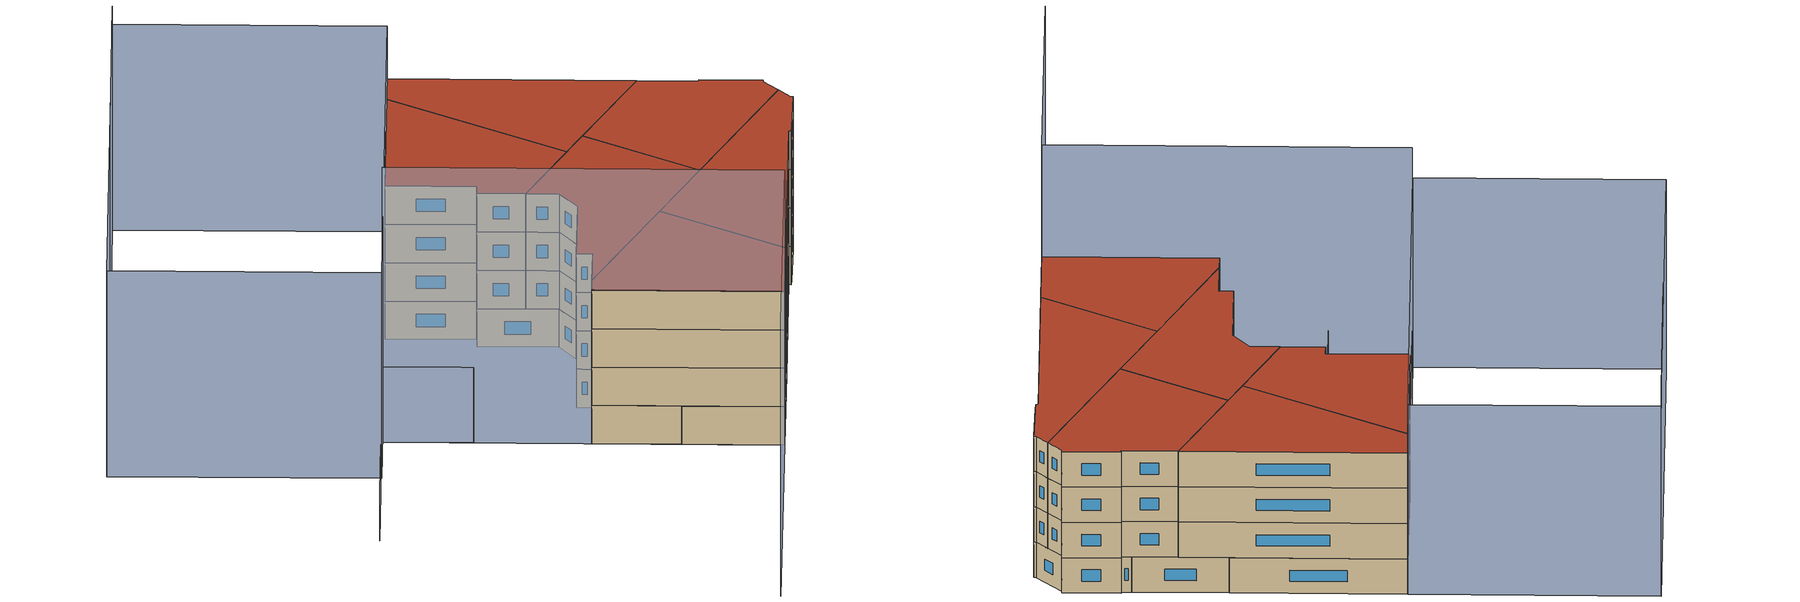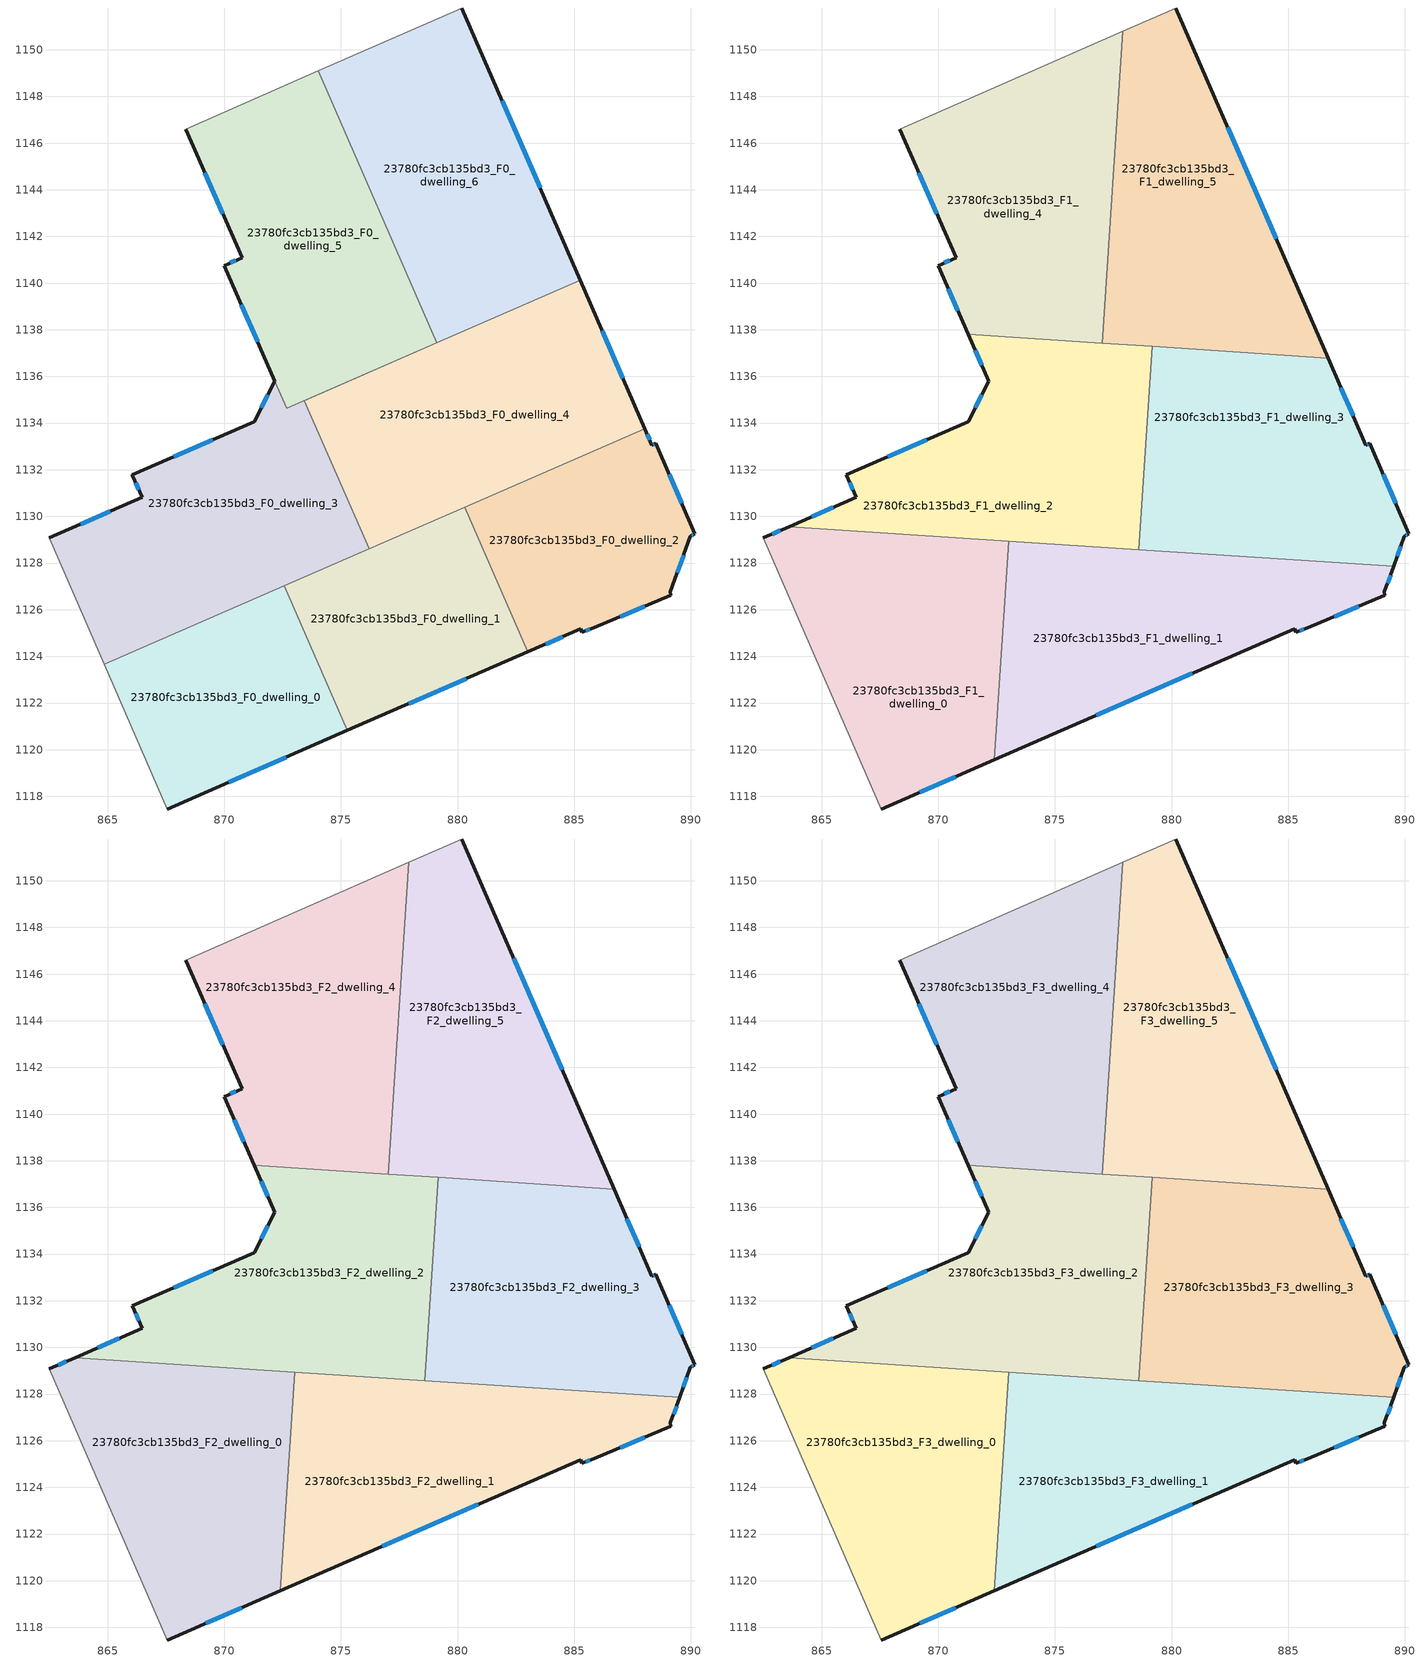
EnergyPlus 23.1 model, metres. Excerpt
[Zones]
23780fc3cb135bd3_F0_dwelling_0
 floor ground (EU_floor_Construction): 872.58,1127.03 875.28,1120.83 867.55,1117.46 864.85,1123.66 z0
 wall outside (EU_wall_Construction): 867.55,1117.46 875.28,1120.83 z0:3
 wall to 23780fc3cb135bd3_F0_dwelling_1 (EU_wall_Construction): 875.28,1120.83 872.58,1127.03 z0:3
 wall adiabatic (EU_wall_Construction): 864.85,1123.66 867.55,1117.46 z0:3
 wall to 23780fc3cb135bd3_F0_dwelling_3 (EU_wall_Construction): 872.58,1127.03 864.85,1123.66 z0:3
 window (EU_Window_Construction): 870.18,1118.6 872.65,1119.68 z1.02:1.98
23780fc3cb135bd3_F0_dwelling_1
 floor ground (EU_floor_Construction): 880.3,1130.39 883,1124.19 875.28,1120.83 872.58,1127.03 z0
 wall outside (EU_wall_Construction): 875.28,1120.83 883,1124.19 z0:3
 wall to 23780fc3cb135bd3_F0_dwelling_2 (EU_wall_Construction): 883,1124.19 880.3,1130.39 z0:3
 wall to 23780fc3cb135bd3_F0_dwelling_4 (EU_wall_Construction): 880.3,1130.39 876.2,1128.61 z0:3
 wall to 23780fc3cb135bd3_F0_dwelling_3 (EU_wall_Construction): 876.2,1128.6 872.58,1127.02 z0:3
 window (EU_Window_Construction): 877.9,1121.97 880.37,1123.05 z1.02:1.98
23780fc3cb135bd3_F0_dwelling_2
 floor ground (EU_floor_Construction): 888.49,1133.13 890.17,1129.25 889.98,1129.16 889.13,1126.77 889.13,1126.61 885.84,1125.23 885.33,1125.04 885.28,1125.18 883,1124.19 880.3,1130.39 888.03,1133.75 888.33,1133.05 z0
 wall outside (EU_wall_Construction): 883,1124.19 885.28,1125.18 885.33,1125.04 885.84,1125.23 889.13,1126.61 889.13,1126.77 889.98,1129.16 890.17,1129.25 888.49,1133.13 888.33,1133.05 888.03,1133.75 z0:3
 wall to 23780fc3cb135bd3_F0_dwelling_4 (EU_wall_Construction): 888.03,1133.75 880.3,1130.39 z0:3
 window (EU_Window_Construction): 883.77,1124.53 884.5,1124.85 / 888.23,1133.29 888.13,1133.51 / 888.44,1133.1 888.39,1133.08 / 889.6,1130.57 889.06,1131.81 / 890.05,1129.19 890.11,1129.22 / 889.42,1127.58 889.69,1128.34 / 886.96,1125.7 888.01,1126.14 / 885.5,1125.11 885.67,1125.17 z1.02:1.98
23780fc3cb135bd3_F0_dwelling_3
 floor ground (EU_floor_Construction): 879.1,1137.44 873.43,1134.97 876.2,1128.61 864.85,1123.66 862.49,1129.08 866.47,1130.81 866.06,1131.76 866.05,1131.79 871.28,1134.07 872.17,1135.79 872.68,1134.64 z0
 wall outside (EU_wall_Construction): 872.17,1135.79 871.28,1134.07 866.05,1131.79 866.06,1131.76 866.47,1130.81 862.49,1129.08 z0:3
 wall to 23780fc3cb135bd3_F0_dwelling_5 (EU_wall_Construction): 879.1,1137.44 872.68,1134.64 872.17,1135.8 z0:3
 wall to 23780fc3cb135bd3_F0_dwelling_4 (EU_wall_Construction): 876.2,1128.61 873.43,1134.97 879.11,1137.44 z0:3
 wall adiabatic (EU_wall_Construction): 862.49,1129.08 864.85,1123.66 z0:3
 window (EU_Window_Construction): 865.12,1130.22 863.85,1129.67 / 866.2,1131.44 866.33,1131.13 / 869.5,1133.29 867.83,1132.56 / 871.87,1135.21 871.58,1134.65 z1.02:1.98
23780fc3cb135bd3_F0_dwelling_4
 floor ground (EU_floor_Construction): 885.26,1140.12 888.03,1133.75 876.2,1128.61 873.43,1134.97 z0
 wall outside (EU_wall_Construction): 888.03,1133.75 885.26,1140.12 z0:3
 wall to 23780fc3cb135bd3_F0_dwelling_6 (EU_wall_Construction): 885.26,1140.12 879.11,1137.44 z0:3
 window (EU_Window_Construction): 887.09,1135.92 886.2,1137.95 z1.02:1.98
23780fc3cb135bd3_F0_dwelling_5
 floor ground (EU_floor_Construction): 874.03,1149.1 879.1,1137.44 872.68,1134.64 872.16,1135.8 869.99,1140.75 870.77,1141.09 868.34,1146.61 z0
 wall outside (EU_wall_Construction): 868.34,1146.61 870.77,1141.09 869.99,1140.75 872.16,1135.8 z0:3
 wall adiabatic (EU_wall_Construction): 874.03,1149.1 868.34,1146.61 z0:3
 wall to 23780fc3cb135bd3_F0_dwelling_6 (EU_wall_Construction): 879.1,1137.44 874.03,1149.1 z0:3
 window (EU_Window_Construction): 869.17,1144.73 869.94,1142.97 / 870.73,1139.07 871.42,1137.48 / 870.5,1140.98 870.25,1140.87 z1.02:1.98
23780fc3cb135bd3_F0_dwelling_6
 floor ground (EU_floor_Construction): 880.19,1151.79 885.26,1140.12 879.11,1137.44 874.03,1149.1 z0
 wall outside (EU_wall_Construction): 885.26,1140.12 880.19,1151.79 z0:3
 wall adiabatic (EU_wall_Construction): 880.19,1151.79 874.03,1149.1 z0:3
 window (EU_Window_Construction): 883.54,1144.09 881.91,1147.82 z1.02:1.98
23780fc3cb135bd3_F1_dwelling_0
 floor to 23780fc3cb135bd3_F0_dwelling_0 (EU_floor_Construction): 872.58,1127.03 872.85,1126.4 872.4,1119.57 867.55,1117.46 864.85,1123.66 z3
 floor to 23780fc3cb135bd3_F0_dwelling_3 (EU_floor_Construction): 873.01,1128.94 872.9,1127.16 864.85,1123.66 862.49,1129.08 863.61,1129.56 z3
 floor to 23780fc3cb135bd3_F0_dwelling_1 (EU_floor_Construction): 872.9,1127.16 872.85,1126.4 872.58,1127.03 z3
 wall outside (EU_wall_Construction): 867.55,1117.46 872.4,1119.57 / 863.61,1129.56 862.49,1129.08 z3:6
 wall to 23780fc3cb135bd3_F1_dwelling_1 (EU_wall_Construction): 872.4,1119.57 873.01,1128.95 z3:6
 wall adiabatic (EU_wall_Construction): 862.49,1129.08 867.55,1117.46 z3:6
 wall to 23780fc3cb135bd3_F1_dwelling_2 (EU_wall_Construction): 873.01,1128.95 863.61,1129.56 z3:6
 window (EU_Window_Construction): 869.2,1118.18 870.75,1118.85 / 863.23,1129.4 862.87,1129.24 z4.02:4.98
23780fc3cb135bd3_F1_dwelling_1
 floor to 23780fc3cb135bd3_F0_dwelling_1 (EU_floor_Construction): 881.17,1128.41 883,1124.19 875.28,1120.83 872.85,1126.4 872.9,1127.16 876.46,1128.72 z3
 floor to 23780fc3cb135bd3_F0_dwelling_2 (EU_floor_Construction): 889.52,1127.86 889.13,1126.77 889.13,1126.61 885.84,1125.23 885.33,1125.04 885.28,1125.18 883,1124.19 881.17,1128.41 z3
 floor to 23780fc3cb135bd3_F0_dwelling_3 (EU_floor_Construction): 876.15,1128.74 876.2,1128.61 872.9,1127.16 873.01,1128.94 z3
 floor to 23780fc3cb135bd3_F0_dwelling_0 (EU_floor_Construction): 872.85,1126.4 875.28,1120.83 872.4,1119.57 z3
 floor to 23780fc3cb135bd3_F0_dwelling_4 (EU_floor_Construction): 876.46,1128.72 876.2,1128.61 876.15,1128.74 z3
 wall outside (EU_wall_Construction): 872.4,1119.57 885.28,1125.18 885.33,1125.04 885.84,1125.23 889.13,1126.61 889.13,1126.77 889.52,1127.86 z3:6
 wall to 23780fc3cb135bd3_F1_dwelling_3 (EU_wall_Construction): 889.52,1127.86 878.6,1128.58 z3:6
 wall to 23780fc3cb135bd3_F1_dwelling_2 (EU_wall_Construction): 878.6,1128.58 873.01,1128.94 z3:6
 window (EU_Window_Construction): 876.78,1121.48 880.89,1123.27 / 889.26,1127.14 889.38,1127.49 / 886.96,1125.7 888.01,1126.14 / 885.5,1125.11 885.67,1125.17 z4.02:4.98
23780fc3cb135bd3_F1_dwelling_2
 floor outside (EU_floor_Construction): 878.81,1137.31 872.68,1134.64 878.8,1137.31 z3
 floor to 23780fc3cb135bd3_F0_dwelling_3 (EU_floor_Construction): 878.81,1137.31 873.43,1134.97 876.15,1128.74 863.61,1129.56 866.47,1130.81 866.05,1131.79 871.28,1134.07 872.17,1135.8 872.68,1134.64 z3
 floor to 23780fc3cb135bd3_F0_dwelling_5 (EU_floor_Construction): 878.8,1137.31 872.68,1134.64 872.16,1135.8 871.28,1137.81 z3
 floor to 23780fc3cb135bd3_F0_dwelling_1 (EU_floor_Construction): 878.68,1129.68 878.6,1128.58 876.46,1128.72 z3
 floor to 23780fc3cb135bd3_F0_dwelling_4 (EU_floor_Construction): 879.18,1137.29 878.68,1129.68 876.46,1128.72 876.15,1128.74 873.43,1134.97 878.81,1137.31 z3
 wall outside (EU_wall_Construction): 871.28,1137.81 872.17,1135.79 871.28,1134.07 866.05,1131.79 866.47,1130.81 863.61,1129.56 z3:6
 wall to 23780fc3cb135bd3_F1_dwelling_3 (EU_wall_Construction): 878.6,1128.58 879.18,1137.29 z3:6
 wall to 23780fc3cb135bd3_F1_dwelling_4 (EU_wall_Construction): 877.02,1137.43 871.28,1137.81 z3:6
 wall to 23780fc3cb135bd3_F1_dwelling_5 (EU_wall_Construction): 879.18,1137.29 877.02,1137.43 z3:6
 window (EU_Window_Construction): 869.5,1133.29 867.83,1132.56 / 871.87,1135.21 871.58,1134.65 / 871.58,1137.12 871.87,1136.48 / 865.5,1130.39 864.59,1129.99 / 866.19,1131.45 866.33,1131.14 z4.02:4.98
23780fc3cb135bd3_F1_dwelling_3
 floor to 23780fc3cb135bd3_F0_dwelling_2 (EU_floor_Construction): 888.49,1133.13 890.17,1129.25 889.98,1129.16 889.52,1127.86 881.17,1128.41 880.3,1130.39 888.03,1133.75 888.33,1133.05 z3
 floor to 23780fc3cb135bd3_F0_dwelling_1 (EU_floor_Construction): 880.3,1130.39 881.17,1128.41 878.6,1128.58 878.68,1129.68 z3
 floor to 23780fc3cb135bd3_F0_dwelling_4 (EU_floor_Construction): 886.71,1136.79 888.03,1133.75 878.68,1129.68 879.18,1137.29 z3
 wall outside (EU_wall_Construction): 889.52,1127.86 889.98,1129.16 890.17,1129.25 888.49,1133.13 888.33,1133.05 886.71,1136.79 z3:6
 wall to 23780fc3cb135bd3_F1_dwelling_5 (EU_wall_Construction): 886.71,1136.79 879.18,1137.29 z3:6
 window (EU_Window_Construction): 887.78,1134.32 887.26,1135.52 / 888.44,1133.1 888.39,1133.08 / 889.6,1130.57 889.06,1131.81 / 890.05,1129.19 890.11,1129.22 / 889.68,1128.3 889.83,1128.72 z4.02:4.98
23780fc3cb135bd3_F1_dwelling_4
 floor to 23780fc3cb135bd3_F0_dwelling_5 (EU_floor_Construction): 874.03,1149.1 877.29,1141.6 877.02,1137.43 871.28,1137.81 869.99,1140.75 870.77,1141.09 868.34,1146.61 z3
 floor to 23780fc3cb135bd3_F0_dwelling_6 (EU_floor_Construction): 877.9,1150.79 877.29,1141.6 874.03,1149.1 z3
 wall outside (EU_wall_Construction): 868.34,1146.61 870.77,1141.09 869.99,1140.75 871.28,1137.81 z3:6
 wall to 23780fc3cb135bd3_F1_dwelling_5 (EU_wall_Construction): 877.02,1137.43 877.9,1150.79 z3:6
 wall adiabatic (EU_wall_Construction): 877.9,1150.79 868.34,1146.61 z3:6
 window (EU_Window_Construction): 870.43,1139.75 870.84,1138.81 / 870.5,1140.98 870.25,1140.87 / 869.17,1144.73 869.94,1142.97 z4.02:4.98
23780fc3cb135bd3_F1_dwelling_5
 floor to 23780fc3cb135bd3_F0_dwelling_4 (EU_floor_Construction): 885.26,1140.12 886.71,1136.79 878.81,1137.31 z3
 floor to 23780fc3cb135bd3_F0_dwelling_6 (EU_floor_Construction): 880.19,1151.79 885.26,1140.12 879.11,1137.44 877.29,1141.6 877.9,1150.79 z3
 floor to 23780fc3cb135bd3_F0_dwelling_5 (EU_floor_Construction): 877.29,1141.6 879.1,1137.44 878.8,1137.31 877.02,1137.43 z3
 wall outside (EU_wall_Construction): 886.71,1136.79 880.19,1151.79 z3:6
 wall adiabatic (EU_wall_Construction): 880.19,1151.79 877.9,1150.79 z3:6
 window (EU_Window_Construction): 884.49,1141.89 882.41,1146.69 z4.02:4.98
23780fc3cb135bd3_F2_dwelling_0
 floor to 23780fc3cb135bd3_F1_dwelling_0 (EU_floor_Construction): 873.01,1128.95 872.4,1119.57 867.55,1117.46 862.49,1129.08 863.61,1129.56 z6
 wall outside (EU_wall_Construction): 867.55,1117.46 872.4,1119.57 / 863.61,1129.56 862.49,1129.08 z6:9
 wall to 23780fc3cb135bd3_F2_dwelling_1 (EU_wall_Construction): 872.4,1119.57 873.01,1128.95 z6:9
 wall adiabatic (EU_wall_Construction): 862.49,1129.08 867.55,1117.46 z6:9
 wall to 23780fc3cb135bd3_F2_dwelling_2 (EU_wall_Construction): 873.01,1128.95 863.61,1129.56 z6:9
 window (EU_Window_Construction): 869.2,1118.18 870.75,1118.85 / 863.23,1129.4 862.87,1129.24 z7.02:7.98
23780fc3cb135bd3_F2_dwelling_1
 floor to 23780fc3cb135bd3_F1_dwelling_1 (EU_floor_Construction): 889.52,1127.86 889.13,1126.77 889.13,1126.61 885.84,1125.23 885.33,1125.04 885.28,1125.18 872.4,1119.57 873.01,1128.95 z6
 wall outside (EU_wall_Construction): 872.4,1119.57 885.28,1125.18 885.33,1125.04 885.84,1125.23 889.13,1126.61 889.13,1126.77 889.52,1127.86 z6:9
 wall to 23780fc3cb135bd3_F2_dwelling_3 (EU_wall_Construction): 889.52,1127.86 878.6,1128.58 z6:9
 wall to 23780fc3cb135bd3_F2_dwelling_2 (EU_wall_Construction): 878.6,1128.58 873.01,1128.94 z6:9
 window (EU_Window_Construction): 876.78,1121.48 880.89,1123.27 / 889.26,1127.14 889.38,1127.49 / 886.96,1125.7 888.01,1126.14 / 885.5,1125.11 885.67,1125.17 z7.02:7.98
23780fc3cb135bd3_F2_dwelling_2
 floor to 23780fc3cb135bd3_F1_dwelling_2 (EU_floor_Construction): 879.18,1137.29 878.6,1128.58 863.61,1129.56 866.47,1130.81 866.05,1131.79 871.28,1134.07 872.17,1135.79 871.28,1137.81 z6
 wall outside (EU_wall_Construction): 871.28,1137.81 872.17,1135.79 871.28,1134.07 866.05,1131.79 866.47,1130.81 863.61,1129.56 z6:9
 wall to 23780fc3cb135bd3_F2_dwelling_3 (EU_wall_Construction): 878.6,1128.58 879.18,1137.29 z6:9
 wall to 23780fc3cb135bd3_F2_dwelling_4 (EU_wall_Construction): 877.02,1137.43 871.28,1137.81 z6:9
 wall to 23780fc3cb135bd3_F2_dwelling_5 (EU_wall_Construction): 879.18,1137.29 877.02,1137.43 z6:9
 window (EU_Window_Construction): 869.5,1133.29 867.83,1132.56 / 871.87,1135.21 871.58,1134.65 / 871.58,1137.12 871.87,1136.48 / 865.5,1130.39 864.59,1129.99 / 866.19,1131.45 866.33,1131.14 z7.02:7.98
23780fc3cb135bd3_F2_dwelling_3
 floor to 23780fc3cb135bd3_F1_dwelling_3 (EU_floor_Construction): 886.71,1136.79 888.33,1133.05 888.49,1133.13 890.17,1129.25 889.98,1129.16 889.52,1127.86 878.6,1128.58 879.18,1137.29 z6
 wall outside (EU_wall_Construction): 889.52,1127.86 889.98,1129.16 890.17,1129.25 888.49,1133.13 888.33,1133.05 886.71,1136.79 z6:9
 wall to 23780fc3cb135bd3_F2_dwelling_5 (EU_wall_Construction): 886.71,1136.79 879.18,1137.29 z6:9
 window (EU_Window_Construction): 887.78,1134.32 887.26,1135.52 / 888.44,1133.1 888.39,1133.08 / 889.6,1130.57 889.06,1131.81 / 890.05,1129.19 890.11,1129.22 / 889.68,1128.3 889.83,1128.72 z7.02:7.98
23780fc3cb135bd3_F2_dwelling_4
 floor to 23780fc3cb135bd3_F1_dwelling_4 (EU_floor_Construction): 877.9,1150.79 877.02,1137.43 871.28,1137.81 869.99,1140.75 870.77,1141.09 868.34,1146.61 z6
 wall outside (EU_wall_Construction): 868.34,1146.61 870.77,1141.09 869.99,1140.75 871.28,1137.81 z6:9
 wall to 23780fc3cb135bd3_F2_dwelling_5 (EU_wall_Construction): 877.02,1137.43 877.9,1150.79 z6:9
 wall adiabatic (EU_wall_Construction): 877.9,1150.79 868.34,1146.61 z6:9
 window (EU_Window_Construction): 870.43,1139.75 870.84,1138.81 / 870.5,1140.98 870.25,1140.87 / 869.17,1144.73 869.94,1142.97 z7.02:7.98
23780fc3cb135bd3_F2_dwelling_5
 floor to 23780fc3cb135bd3_F1_dwelling_5 (EU_floor_Construction): 880.19,1151.79 886.71,1136.79 877.02,1137.43 877.9,1150.79 z6
 wall outside (EU_wall_Construction): 886.71,1136.79 880.19,1151.79 z6:9
 wall adiabatic (EU_wall_Construction): 880.19,1151.79 877.9,1150.79 z6:9
 window (EU_Window_Construction): 884.49,1141.89 882.41,1146.69 z7.02:7.98
23780fc3cb135bd3_F3_dwelling_0
 floor to 23780fc3cb135bd3_F2_dwelling_0 (EU_floor_Construction): 873.01,1128.95 872.4,1119.57 867.55,1117.46 862.49,1129.08 863.61,1129.56 z9
 wall outside (EU_wall_Construction): 867.55,1117.46 872.4,1119.57 / 863.61,1129.56 862.49,1129.08 z9:12
 wall to 23780fc3cb135bd3_F3_dwelling_1 (EU_wall_Construction): 872.4,1119.57 873.01,1128.95 z9:12
 wall adiabatic (EU_wall_Construction): 862.49,1129.08 867.55,1117.46 z9:12
 wall to 23780fc3cb135bd3_F3_dwelling_2 (EU_wall_Construction): 873.01,1128.95 863.61,1129.56 z9:12
 window (EU_Window_Construction): 869.2,1118.18 870.75,1118.85 / 863.23,1129.4 862.87,1129.24 z10.02:10.98
 roof outside (EU_roof_Construction): 872.4,1119.57 873.01,1128.95 863.61,1129.56 862.49,1129.08 867.55,1117.46 z12
23780fc3cb135bd3_F3_dwelling_1
 floor to 23780fc3cb135bd3_F2_dwelling_1 (EU_floor_Construction): 889.52,1127.86 889.13,1126.77 889.13,1126.61 885.84,1125.23 885.33,1125.04 885.28,1125.18 872.4,1119.57 873.01,1128.95 z9
 wall outside (EU_wall_Construction): 872.4,1119.57 885.28,1125.18 885.33,1125.04 885.84,1125.23 889.13,1126.61 889.13,1126.77 889.52,1127.86 z9:12
 wall to 23780fc3cb135bd3_F3_dwelling_3 (EU_wall_Construction): 889.52,1127.86 878.6,1128.58 z9:12
 wall to 23780fc3cb135bd3_F3_dwelling_2 (EU_wall_Construction): 878.6,1128.58 873.01,1128.94 z9:12
 window (EU_Window_Construction): 876.78,1121.48 880.89,1123.27 / 889.26,1127.14 889.38,1127.49 / 886.96,1125.7 888.01,1126.14 / 885.5,1125.11 885.67,1125.17 z10.02:10.98
 roof outside (EU_roof_Construction): 885.84,1125.23 889.13,1126.61 889.13,1126.77 889.52,1127.86 873.01,1128.95 872.4,1119.57 885.28,1125.18 885.33,1125.04 z12
23780fc3cb135bd3_F3_dwelling_2
 floor to 23780fc3cb135bd3_F2_dwelling_2 (EU_floor_Construction): 879.18,1137.29 878.6,1128.58 863.61,1129.56 866.47,1130.81 866.05,1131.79 871.28,1134.07 872.17,1135.79 871.28,1137.81 z9
 wall outside (EU_wall_Construction): 871.28,1137.81 872.17,1135.79 871.28,1134.07 866.05,1131.79 866.47,1130.81 863.61,1129.56 z9:12
 wall to 23780fc3cb135bd3_F3_dwelling_3 (EU_wall_Construction): 878.6,1128.58 879.18,1137.29 z9:12
 wall to 23780fc3cb135bd3_F3_dwelling_4 (EU_wall_Construction): 877.02,1137.43 871.28,1137.81 z9:12
 wall to 23780fc3cb135bd3_F3_dwelling_5 (EU_wall_Construction): 879.18,1137.29 877.02,1137.43 z9:12
 window (EU_Window_Construction): 869.5,1133.29 867.83,1132.56 / 871.87,1135.21 871.58,1134.65 / 871.58,1137.12 871.87,1136.48 / 865.5,1130.39 864.59,1129.99 / 866.19,1131.45 866.33,1131.14 z10.02:10.98
 roof outside (EU_roof_Construction): 878.6,1128.58 879.18,1137.29 871.28,1137.81 872.17,1135.79 871.28,1134.07 866.05,1131.79 866.47,1130.81 863.61,1129.56 z12
23780fc3cb135bd3_F3_dwelling_3
 floor to 23780fc3cb135bd3_F2_dwelling_3 (EU_floor_Construction): 886.71,1136.79 888.33,1133.05 888.49,1133.13 890.17,1129.25 889.98,1129.16 889.52,1127.86 878.6,1128.58 879.18,1137.29 z9
 wall outside (EU_wall_Construction): 889.52,1127.86 889.98,1129.16 890.17,1129.25 888.49,1133.13 888.33,1133.05 886.71,1136.79 z9:12
 wall to 23780fc3cb135bd3_F3_dwelling_5 (EU_wall_Construction): 886.71,1136.79 879.18,1137.29 z9:12
 window (EU_Window_Construction): 887.78,1134.32 887.26,1135.52 / 888.44,1133.1 888.39,1133.08 / 889.6,1130.57 889.06,1131.81 / 890.05,1129.19 890.11,1129.22 / 889.68,1128.3 889.83,1128.72 z10.02:10.98
 roof outside (EU_roof_Construction): 889.52,1127.86 889.98,1129.16 890.17,1129.25 888.49,1133.13 888.33,1133.05 886.71,1136.79 879.18,1137.29 878.6,1128.58 z12
23780fc3cb135bd3_F3_dwelling_4
 floor to 23780fc3cb135bd3_F2_dwelling_4 (EU_floor_Construction): 877.9,1150.79 877.02,1137.43 871.28,1137.81 869.99,1140.75 870.77,1141.09 868.34,1146.61 z9
 wall outside (EU_wall_Construction): 868.34,1146.61 870.77,1141.09 869.99,1140.75 871.28,1137.81 z9:12
 wall to 23780fc3cb135bd3_F3_dwelling_5 (EU_wall_Construction): 877.02,1137.43 877.9,1150.79 z9:12
 wall adiabatic (EU_wall_Construction): 877.9,1150.79 868.34,1146.61 z9:12
 window (EU_Window_Construction): 870.43,1139.75 870.84,1138.81 / 870.5,1140.98 870.25,1140.87 / 869.17,1144.73 869.94,1142.97 z10.02:10.98
 roof outside (EU_roof_Construction): 877.02,1137.43 877.9,1150.79 868.34,1146.61 870.77,1141.09 869.99,1140.75 871.28,1137.81 z12
23780fc3cb135bd3_F3_dwelling_5
 floor to 23780fc3cb135bd3_F2_dwelling_5 (EU_floor_Construction): 880.19,1151.79 886.71,1136.79 877.02,1137.43 877.9,1150.79 z9
 wall outside (EU_wall_Construction): 886.71,1136.79 880.19,1151.79 z9:12
 wall adiabatic (EU_wall_Construction): 880.19,1151.79 877.9,1150.79 z9:12
 window (EU_Window_Construction): 884.49,1141.89 882.41,1146.69 z10.02:10.98
 roof outside (EU_roof_Construction): 886.71,1136.79 880.19,1151.79 877.9,1150.79 877.02,1137.43 z12
shading: 857.02,1141.67 867.55,1117.46 / 867.55,1117.46 850.91,1110.21 z0:21.5; 869.14,1140.44 859.41,1136.16 / 859.41,1136.16 856.99,1141.66 / 856.99,1141.66 866.73,1145.94 / 866.73,1145.94 869.14,1140.44 z0:5.9; 851.35,1139.2 846.15,1136.93 z0:3.8; 845.79,1156.42 872.96,1168.31 / 872.96,1168.31 880.19,1151.79 / 880.19,1151.79 853.02,1139.9 / 853.02,1139.9 845.79,1156.42 z0:16.1; 872.87,1168.27 860.33,1162.76 z0:17.6
[Building]
EU S2 Campaign: North Axis=0; Terrain=City; Solar Distribution=FullExterior
[Site:Location]
Vienna: Latitude=48; Longitude=16.5; Time Zone=1; Elevation=183
[SizingPeriod:WeatherFileDays]
AnnualSizingPeriod: Begin Month=1; Begin Day of Month=1; End Month=12; End Day of Month=31; Day of Week for Start Day=Monday; Use Weather File Daylight Saving Period=No; Use Weather File Rain and Snow Indicators=No
[MATERIAL]
EU_InternalMass_Material: Roughness=MediumRough; Thickness=0.1; Conductivity=1; Density=1800; Specific Heat=900; Thermal Absorptance=0.9; Solar Absorptance=0.7; Visible Absorptance=0.7
[MATERIAL:NOMASS] Roughness=MediumRough; Thermal Absorptance=0.9; Solar Absorptance=0.7; Visible Absorptance=0.7
Name | Thermal Resistance
EU_wall_NoMass | 0.942466
EU_roof_NoMass | 0.551687
EU_floor_NoMass | 0.66527
[WINDOWMATERIAL:SIMPLEGLAZINGSYSTEM]
EU_Window_SimpleGlazing: UFactor=2.03367; Solar Heat Gain Coefficient=0.65; Visible Transmittance=0.65
[CONSTRUCTION]
EU_wall_Construction: EU_wall_NoMass
EU_roof_Construction: EU_roof_NoMass
EU_floor_Construction: EU_floor_NoMass
EU_Window_Construction: EU_Window_SimpleGlazing
EU_InternalMass_Construction: EU_InternalMass_Material
[ZONE] Type=1; Multiplier=1; Ceiling Height=autocalculate; Floor Area=autocalculate; Part of Total Floor Area=Yes
Name | Volume
23780fc3cb135bd3_F0_dwelling_0 | 170.955
23780fc3cb135bd3_F1_dwelling_0; 23780fc3cb135bd3_F2_dwelling_0; 23780fc3cb135bd3_F3_dwelling_0; 23780fc3cb135bd3_F1_dwelling_3; 23780fc3cb135bd3_F2_dwelling_3; 23780fc3cb135bd3_F3_dwelling_3 | 256.411
23780fc3cb135bd3_F0_dwelling_1 | 170.927
23780fc3cb135bd3_F1_dwelling_1; 23780fc3cb135bd3_F2_dwelling_1; 23780fc3cb135bd3_F3_dwelling_1 | 256.406
23780fc3cb135bd3_F0_dwelling_2 | 170.952
23780fc3cb135bd3_F1_dwelling_2; 23780fc3cb135bd3_F2_dwelling_2; 23780fc3cb135bd3_F3_dwelling_2 | 256.399
23780fc3cb135bd3_F0_dwelling_3 | 247.904
23780fc3cb135bd3_F0_dwelling_4 | 268.474
23780fc3cb135bd3_F1_dwelling_4; 23780fc3cb135bd3_F2_dwelling_4; 23780fc3cb135bd3_F3_dwelling_4 | 256.409
23780fc3cb135bd3_F0_dwelling_5 | 252.776
23780fc3cb135bd3_F1_dwelling_5; 23780fc3cb135bd3_F2_dwelling_5; 23780fc3cb135bd3_F3_dwelling_5 | 256.398
23780fc3cb135bd3_F0_dwelling_6 | 256.403
[INTERNALMASS] Construction=EU_InternalMass_Construction
Name | Zone or ZoneList | Surface Area
23780fc3cb135bd3_F0_dwelling_0_EU_InternalMass | 23780fc3cb135bd3_F0_dwelling_0 | 56.9844
23780fc3cb135bd3_F0_dwelling_1_EU_InternalMass | 23780fc3cb135bd3_F0_dwelling_1 | 56.9758
23780fc3cb135bd3_F0_dwelling_2_EU_InternalMass | 23780fc3cb135bd3_F0_dwelling_2 | 56.9838
23780fc3cb135bd3_F0_dwelling_3_EU_InternalMass | 23780fc3cb135bd3_F0_dwelling_3 | 82.6546
23780fc3cb135bd3_F0_dwelling_4_EU_InternalMass | 23780fc3cb135bd3_F0_dwelling_4 | 89.4913
23780fc3cb135bd3_F0_dwelling_5_EU_InternalMass | 23780fc3cb135bd3_F0_dwelling_5 | 84.2557
23780fc3cb135bd3_F0_dwelling_6_EU_InternalMass | 23780fc3cb135bd3_F0_dwelling_6 | 85.4676
23780fc3cb135bd3_F1_dwelling_0_EU_InternalMass | 23780fc3cb135bd3_F1_dwelling_0 | 85.4701
23780fc3cb135bd3_F1_dwelling_1_EU_InternalMass | 23780fc3cb135bd3_F1_dwelling_1 | 85.4686
23780fc3cb135bd3_F1_dwelling_2_EU_InternalMass | 23780fc3cb135bd3_F1_dwelling_2 | 85.4667
23780fc3cb135bd3_F1_dwelling_3_EU_InternalMass | 23780fc3cb135bd3_F1_dwelling_3 | 85.4702
23780fc3cb135bd3_F1_dwelling_4_EU_InternalMass | 23780fc3cb135bd3_F1_dwelling_4 | 85.4697
23780fc3cb135bd3_F1_dwelling_5_EU_InternalMass | 23780fc3cb135bd3_F1_dwelling_5 | 85.4661
23780fc3cb135bd3_F2_dwelling_0_EU_InternalMass | 23780fc3cb135bd3_F2_dwelling_0 | 85.4701
23780fc3cb135bd3_F2_dwelling_1_EU_InternalMass | 23780fc3cb135bd3_F2_dwelling_1 | 85.4686
23780fc3cb135bd3_F2_dwelling_2_EU_InternalMass | 23780fc3cb135bd3_F2_dwelling_2 | 85.4667
23780fc3cb135bd3_F2_dwelling_3_EU_InternalMass | 23780fc3cb135bd3_F2_dwelling_3 | 85.4702
23780fc3cb135bd3_F2_dwelling_4_EU_InternalMass | 23780fc3cb135bd3_F2_dwelling_4 | 85.4697
23780fc3cb135bd3_F2_dwelling_5_EU_InternalMass | 23780fc3cb135bd3_F2_dwelling_5 | 85.4661
23780fc3cb135bd3_F3_dwelling_0_EU_InternalMass | 23780fc3cb135bd3_F3_dwelling_0 | 85.4701
23780fc3cb135bd3_F3_dwelling_1_EU_InternalMass | 23780fc3cb135bd3_F3_dwelling_1 | 85.4686
23780fc3cb135bd3_F3_dwelling_2_EU_InternalMass | 23780fc3cb135bd3_F3_dwelling_2 | 85.4667
23780fc3cb135bd3_F3_dwelling_3_EU_InternalMass | 23780fc3cb135bd3_F3_dwelling_3 | 85.4702
23780fc3cb135bd3_F3_dwelling_4_EU_InternalMass | 23780fc3cb135bd3_F3_dwelling_4 | 85.4697
23780fc3cb135bd3_F3_dwelling_5_EU_InternalMass | 23780fc3cb135bd3_F3_dwelling_5 | 85.4661
[OTHEREQUIPMENT] Fuel Type=Electricity; Design Level Calculation Method=Watts/Area; Power per Zone Floor Area=1; Fraction Latent=0; Fraction Radiant=0; Fraction Lost=0; Carbon Dioxide Generation Rate=0; EndUse Subcategory=EU_Step8_InternalGains
Name | Zone or ZoneList or Space or SpaceList | Schedule
EU_Step8_InternalGain_23780fc3cb135bd3_F0_dwelling_0_f000 | 23780fc3cb135bd3_F0_dwelling_0 | EU_Step8_GainSchedule_23780fc3cb135bd3_F0_dwelling_0_f000
EU_Step8_InternalGain_23780fc3cb135bd3_F0_dwelling_1_f000 | 23780fc3cb135bd3_F0_dwelling_1 | EU_Step8_GainSchedule_23780fc3cb135bd3_F0_dwelling_1_f000
EU_Step8_InternalGain_23780fc3cb135bd3_F0_dwelling_2_f000 | 23780fc3cb135bd3_F0_dwelling_2 | EU_Step8_GainSchedule_23780fc3cb135bd3_F0_dwelling_2_f000
EU_Step8_InternalGain_23780fc3cb135bd3_F0_dwelling_3_f000 | 23780fc3cb135bd3_F0_dwelling_3 | EU_Step8_GainSchedule_23780fc3cb135bd3_F0_dwelling_3_f000
EU_Step8_InternalGain_23780fc3cb135bd3_F0_dwelling_4_f000 | 23780fc3cb135bd3_F0_dwelling_4 | EU_Step8_GainSchedule_23780fc3cb135bd3_F0_dwelling_4_f000
EU_Step8_InternalGain_23780fc3cb135bd3_F0_dwelling_5_f000 | 23780fc3cb135bd3_F0_dwelling_5 | EU_Step8_GainSchedule_23780fc3cb135bd3_F0_dwelling_5_f000
EU_Step8_InternalGain_23780fc3cb135bd3_F0_dwelling_6_f000 | 23780fc3cb135bd3_F0_dwelling_6 | EU_Step8_GainSchedule_23780fc3cb135bd3_F0_dwelling_6_f000
EU_Step8_InternalGain_23780fc3cb135bd3_F1_dwelling_0_f000 | 23780fc3cb135bd3_F1_dwelling_0 | EU_Step8_GainSchedule_23780fc3cb135bd3_F1_dwelling_0_f000
EU_Step8_InternalGain_23780fc3cb135bd3_F1_dwelling_1_f000 | 23780fc3cb135bd3_F1_dwelling_1 | EU_Step8_GainSchedule_23780fc3cb135bd3_F1_dwelling_1_f000
EU_Step8_InternalGain_23780fc3cb135bd3_F1_dwelling_2_f000 | 23780fc3cb135bd3_F1_dwelling_2 | EU_Step8_GainSchedule_23780fc3cb135bd3_F1_dwelling_2_f000
EU_Step8_InternalGain_23780fc3cb135bd3_F1_dwelling_3_f000 | 23780fc3cb135bd3_F1_dwelling_3 | EU_Step8_GainSchedule_23780fc3cb135bd3_F1_dwelling_3_f000
EU_Step8_InternalGain_23780fc3cb135bd3_F1_dwelling_4_f000 | 23780fc3cb135bd3_F1_dwelling_4 | EU_Step8_GainSchedule_23780fc3cb135bd3_F1_dwelling_4_f000
EU_Step8_InternalGain_23780fc3cb135bd3_F1_dwelling_5_f000 | 23780fc3cb135bd3_F1_dwelling_5 | EU_Step8_GainSchedule_23780fc3cb135bd3_F1_dwelling_5_f000
EU_Step8_InternalGain_23780fc3cb135bd3_F2_dwelling_0_f000 | 23780fc3cb135bd3_F2_dwelling_0 | EU_Step8_GainSchedule_23780fc3cb135bd3_F2_dwelling_0_f000
EU_Step8_InternalGain_23780fc3cb135bd3_F2_dwelling_1_f000 | 23780fc3cb135bd3_F2_dwelling_1 | EU_Step8_GainSchedule_23780fc3cb135bd3_F2_dwelling_1_f000
EU_Step8_InternalGain_23780fc3cb135bd3_F2_dwelling_2_f000 | 23780fc3cb135bd3_F2_dwelling_2 | EU_Step8_GainSchedule_23780fc3cb135bd3_F2_dwelling_2_f000
EU_Step8_InternalGain_23780fc3cb135bd3_F2_dwelling_3_f000 | 23780fc3cb135bd3_F2_dwelling_3 | EU_Step8_GainSchedule_23780fc3cb135bd3_F2_dwelling_3_f000
EU_Step8_InternalGain_23780fc3cb135bd3_F2_dwelling_4_f000 | 23780fc3cb135bd3_F2_dwelling_4 | EU_Step8_GainSchedule_23780fc3cb135bd3_F2_dwelling_4_f000
EU_Step8_InternalGain_23780fc3cb135bd3_F2_dwelling_5_f000 | 23780fc3cb135bd3_F2_dwelling_5 | EU_Step8_GainSchedule_23780fc3cb135bd3_F2_dwelling_5_f000
EU_Step8_InternalGain_23780fc3cb135bd3_F3_dwelling_0_f000 | 23780fc3cb135bd3_F3_dwelling_0 | EU_Step8_GainSchedule_23780fc3cb135bd3_F3_dwelling_0_f000
EU_Step8_InternalGain_23780fc3cb135bd3_F3_dwelling_1_f000 | 23780fc3cb135bd3_F3_dwelling_1 | EU_Step8_GainSchedule_23780fc3cb135bd3_F3_dwelling_1_f000
EU_Step8_InternalGain_23780fc3cb135bd3_F3_dwelling_2_f000 | 23780fc3cb135bd3_F3_dwelling_2 | EU_Step8_GainSchedule_23780fc3cb135bd3_F3_dwelling_2_f000
EU_Step8_InternalGain_23780fc3cb135bd3_F3_dwelling_3_f000 | 23780fc3cb135bd3_F3_dwelling_3 | EU_Step8_GainSchedule_23780fc3cb135bd3_F3_dwelling_3_f000
EU_Step8_InternalGain_23780fc3cb135bd3_F3_dwelling_4_f000 | 23780fc3cb135bd3_F3_dwelling_4 | EU_Step8_GainSchedule_23780fc3cb135bd3_F3_dwelling_4_f000
EU_Step8_InternalGain_23780fc3cb135bd3_F3_dwelling_5_f000 | 23780fc3cb135bd3_F3_dwelling_5 | EU_Step8_GainSchedule_23780fc3cb135bd3_F3_dwelling_5_f000
[ZONEVENTILATION:DESIGNFLOWRATE] Schedule=EU_AlwaysOn; Design Flow Rate Calculation Method=AirChanges/Hour; Air Changes per Hour=0.530523; Ventilation Type=Natural; Fan Pressure Rise=0; Fan Total Efficiency=1; Constant Term Coefficient=1; Temperature Term Coefficient=0; Velocity Term Coefficient=0; Velocity Squared Term Coefficient=0; Minimum Indoor Temperature=-100; Maximum Indoor Temperature=100; Delta Temperature=-100; Minimum Outdoor Temperature=-100; Maximum Outdoor Temperature=100; Maximum Wind Speed=40
Name | Zone or ZoneList or Space or SpaceList
EU_ConstantAir_23780fc3cb135bd3_F0_dwelling_0 | 23780fc3cb135bd3_F0_dwelling_0
EU_ConstantAir_23780fc3cb135bd3_F0_dwelling_1 | 23780fc3cb135bd3_F0_dwelling_1
EU_ConstantAir_23780fc3cb135bd3_F0_dwelling_2 | 23780fc3cb135bd3_F0_dwelling_2
EU_ConstantAir_23780fc3cb135bd3_F0_dwelling_3 | 23780fc3cb135bd3_F0_dwelling_3
EU_ConstantAir_23780fc3cb135bd3_F0_dwelling_4 | 23780fc3cb135bd3_F0_dwelling_4
EU_ConstantAir_23780fc3cb135bd3_F0_dwelling_5 | 23780fc3cb135bd3_F0_dwelling_5
EU_ConstantAir_23780fc3cb135bd3_F0_dwelling_6 | 23780fc3cb135bd3_F0_dwelling_6
EU_ConstantAir_23780fc3cb135bd3_F1_dwelling_0 | 23780fc3cb135bd3_F1_dwelling_0
EU_ConstantAir_23780fc3cb135bd3_F1_dwelling_1 | 23780fc3cb135bd3_F1_dwelling_1
EU_ConstantAir_23780fc3cb135bd3_F1_dwelling_2 | 23780fc3cb135bd3_F1_dwelling_2
EU_ConstantAir_23780fc3cb135bd3_F1_dwelling_3 | 23780fc3cb135bd3_F1_dwelling_3
EU_ConstantAir_23780fc3cb135bd3_F1_dwelling_4 | 23780fc3cb135bd3_F1_dwelling_4
EU_ConstantAir_23780fc3cb135bd3_F1_dwelling_5 | 23780fc3cb135bd3_F1_dwelling_5
EU_ConstantAir_23780fc3cb135bd3_F2_dwelling_0 | 23780fc3cb135bd3_F2_dwelling_0
EU_ConstantAir_23780fc3cb135bd3_F2_dwelling_1 | 23780fc3cb135bd3_F2_dwelling_1
EU_ConstantAir_23780fc3cb135bd3_F2_dwelling_2 | 23780fc3cb135bd3_F2_dwelling_2
EU_ConstantAir_23780fc3cb135bd3_F2_dwelling_3 | 23780fc3cb135bd3_F2_dwelling_3
EU_ConstantAir_23780fc3cb135bd3_F2_dwelling_4 | 23780fc3cb135bd3_F2_dwelling_4
EU_ConstantAir_23780fc3cb135bd3_F2_dwelling_5 | 23780fc3cb135bd3_F2_dwelling_5
EU_ConstantAir_23780fc3cb135bd3_F3_dwelling_0 | 23780fc3cb135bd3_F3_dwelling_0
EU_ConstantAir_23780fc3cb135bd3_F3_dwelling_1 | 23780fc3cb135bd3_F3_dwelling_1
EU_ConstantAir_23780fc3cb135bd3_F3_dwelling_2 | 23780fc3cb135bd3_F3_dwelling_2
EU_ConstantAir_23780fc3cb135bd3_F3_dwelling_3 | 23780fc3cb135bd3_F3_dwelling_3
EU_ConstantAir_23780fc3cb135bd3_F3_dwelling_4 | 23780fc3cb135bd3_F3_dwelling_4
EU_ConstantAir_23780fc3cb135bd3_F3_dwelling_5 | 23780fc3cb135bd3_F3_dwelling_5
[HVACTEMPLATE:THERMOSTAT] Constant Heating Setpoint=20; Constant Cooling Setpoint=50
EU_HeatOnly_23780fc3cb135bd3_F0_dwelling_0; EU_HeatOnly_23780fc3cb135bd3_F0_dwelling_1; EU_HeatOnly_23780fc3cb135bd3_F0_dwelling_2; EU_HeatOnly_23780fc3cb135bd3_F0_dwelling_3; EU_HeatOnly_23780fc3cb135bd3_F0_dwelling_4; EU_HeatOnly_23780fc3cb135bd3_F0_dwelling_5; EU_HeatOnly_23780fc3cb135bd3_F0_dwelling_6; EU_HeatOnly_23780fc3cb135bd3_F1_dwelling_0; EU_HeatOnly_23780fc3cb135bd3_F1_dwelling_1; EU_HeatOnly_23780fc3cb135bd3_F1_dwelling_2; EU_HeatOnly_23780fc3cb135bd3_F1_dwelling_3; EU_HeatOnly_23780fc3cb135bd3_F1_dwelling_4; EU_HeatOnly_23780fc3cb135bd3_F1_dwelling_5; EU_HeatOnly_23780fc3cb135bd3_F2_dwelling_0; EU_HeatOnly_23780fc3cb135bd3_F2_dwelling_1; EU_HeatOnly_23780fc3cb135bd3_F2_dwelling_2; EU_HeatOnly_23780fc3cb135bd3_F2_dwelling_3; EU_HeatOnly_23780fc3cb135bd3_F2_dwelling_4; EU_HeatOnly_23780fc3cb135bd3_F2_dwelling_5; EU_HeatOnly_23780fc3cb135bd3_F3_dwelling_0; EU_HeatOnly_23780fc3cb135bd3_F3_dwelling_1; EU_HeatOnly_23780fc3cb135bd3_F3_dwelling_2; EU_HeatOnly_23780fc3cb135bd3_F3_dwelling_3; EU_HeatOnly_23780fc3cb135bd3_F3_dwelling_4; EU_HeatOnly_23780fc3cb135bd3_F3_dwelling_5
[HVACTEMPLATE:ZONE:IDEALLOADSAIRSYSTEM] System Availability Schedule=EU_AlwaysOn; Maximum Heating Supply Air Temperature=50; Minimum Cooling Supply Air Temperature=13; Maximum Heating Supply Air Humidity Ratio=0.0156; Minimum Cooling Supply Air Humidity Ratio=0.0077; Heating Limit=NoLimit; Cooling Limit=NoLimit; Heating Availability Schedule=EU_AlwaysOn; Cooling Availability Schedule=EU_CoolingOff; Dehumidification Control Type=ConstantSensibleHeatRatio; Cooling Sensible Heat Ratio=0.7; Dehumidification Setpoint=60; Humidification Control Type=None; Humidification Setpoint=30; Outdoor Air Method=None; Outdoor Air Flow Rate per Person=0.00944; Outdoor Air Flow Rate per Zone Floor Area=0; Outdoor Air Flow Rate per Zone=0; Demand Controlled Ventilation Type=None; Outdoor Air Economizer Type=NoEconomizer; Heat Recovery Type=None; Sensible Heat Recovery Effectiveness=0.7; Latent Heat Recovery Effectiveness=0.65
Name | Template Thermostat
23780fc3cb135bd3_F0_dwelling_0 | EU_HeatOnly_23780fc3cb135bd3_F0_dwelling_0
23780fc3cb135bd3_F0_dwelling_1 | EU_HeatOnly_23780fc3cb135bd3_F0_dwelling_1
23780fc3cb135bd3_F0_dwelling_2 | EU_HeatOnly_23780fc3cb135bd3_F0_dwelling_2
23780fc3cb135bd3_F0_dwelling_3 | EU_HeatOnly_23780fc3cb135bd3_F0_dwelling_3
23780fc3cb135bd3_F0_dwelling_4 | EU_HeatOnly_23780fc3cb135bd3_F0_dwelling_4
23780fc3cb135bd3_F0_dwelling_5 | EU_HeatOnly_23780fc3cb135bd3_F0_dwelling_5
23780fc3cb135bd3_F0_dwelling_6 | EU_HeatOnly_23780fc3cb135bd3_F0_dwelling_6
23780fc3cb135bd3_F1_dwelling_0 | EU_HeatOnly_23780fc3cb135bd3_F1_dwelling_0
23780fc3cb135bd3_F1_dwelling_1 | EU_HeatOnly_23780fc3cb135bd3_F1_dwelling_1
23780fc3cb135bd3_F1_dwelling_2 | EU_HeatOnly_23780fc3cb135bd3_F1_dwelling_2
23780fc3cb135bd3_F1_dwelling_3 | EU_HeatOnly_23780fc3cb135bd3_F1_dwelling_3
23780fc3cb135bd3_F1_dwelling_4 | EU_HeatOnly_23780fc3cb135bd3_F1_dwelling_4
23780fc3cb135bd3_F1_dwelling_5 | EU_HeatOnly_23780fc3cb135bd3_F1_dwelling_5
23780fc3cb135bd3_F2_dwelling_0 | EU_HeatOnly_23780fc3cb135bd3_F2_dwelling_0
23780fc3cb135bd3_F2_dwelling_1 | EU_HeatOnly_23780fc3cb135bd3_F2_dwelling_1
23780fc3cb135bd3_F2_dwelling_2 | EU_HeatOnly_23780fc3cb135bd3_F2_dwelling_2
23780fc3cb135bd3_F2_dwelling_3 | EU_HeatOnly_23780fc3cb135bd3_F2_dwelling_3
23780fc3cb135bd3_F2_dwelling_4 | EU_HeatOnly_23780fc3cb135bd3_F2_dwelling_4
23780fc3cb135bd3_F2_dwelling_5 | EU_HeatOnly_23780fc3cb135bd3_F2_dwelling_5
23780fc3cb135bd3_F3_dwelling_0 | EU_HeatOnly_23780fc3cb135bd3_F3_dwelling_0
23780fc3cb135bd3_F3_dwelling_1 | EU_HeatOnly_23780fc3cb135bd3_F3_dwelling_1
23780fc3cb135bd3_F3_dwelling_2 | EU_HeatOnly_23780fc3cb135bd3_F3_dwelling_2
23780fc3cb135bd3_F3_dwelling_3 | EU_HeatOnly_23780fc3cb135bd3_F3_dwelling_3
23780fc3cb135bd3_F3_dwelling_4 | EU_HeatOnly_23780fc3cb135bd3_F3_dwelling_4
23780fc3cb135bd3_F3_dwelling_5 | EU_HeatOnly_23780fc3cb135bd3_F3_dwelling_5
[SIZING:ZONE] Zone Cooling Design Supply Air Temperature Input Method=SupplyAirTemperature; Zone Cooling Design Supply Air Temperature=13; Zone Heating Design Supply Air Temperature Input Method=SupplyAirTemperature; Zone Heating Design Supply Air Temperature=50; Zone Cooling Design Supply Air Humidity Ratio=0.008; Zone Heating Design Supply Air Humidity Ratio=0.008; Cooling Design Air Flow Method=DesignDay; Cooling Design Air Flow Rate=0; Cooling Minimum Air Flow per Zone Floor Area=0.000762; Cooling Minimum Air Flow=0; Cooling Minimum Air Flow Fraction=0.2; Heating Design Air Flow Method=DesignDay; Heating Design Air Flow Rate=0; Heating Maximum Air Flow per Zone Floor Area=0.002032; Heating Maximum Air Flow=0.141576; Heating Maximum Air Flow Fraction=0.3; Account for Dedicated Outdoor Air System=No; Dedicated Outdoor Air System Control Strategy=NeutralSupplyAir; Dedicated Outdoor Air Low Setpoint Temperature for Design=autosize; Dedicated Outdoor Air High Setpoint Temperature for Design=autosize; Zone Load Sizing Method=Sensible Load Only No Latent Load; Zone Latent Cooling Design Supply Air Humidity Ratio Input Method=HumidityRatioDifference; Zone Cooling Design Supply Air Humidity Ratio Difference=0.005; Zone Latent Heating Design Supply Air Humidity Ratio Input Method=HumidityRatioDifference; Zone Humidification Design Supply Air Humidity Ratio Difference=0.005
23780fc3cb135bd3_F0_dwelling_0; 23780fc3cb135bd3_F0_dwelling_1; 23780fc3cb135bd3_F0_dwelling_2; 23780fc3cb135bd3_F0_dwelling_3; 23780fc3cb135bd3_F0_dwelling_4; 23780fc3cb135bd3_F0_dwelling_5; 23780fc3cb135bd3_F0_dwelling_6; 23780fc3cb135bd3_F1_dwelling_0; 23780fc3cb135bd3_F1_dwelling_1; 23780fc3cb135bd3_F1_dwelling_2; 23780fc3cb135bd3_F1_dwelling_3; 23780fc3cb135bd3_F1_dwelling_4; 23780fc3cb135bd3_F1_dwelling_5; 23780fc3cb135bd3_F2_dwelling_0; 23780fc3cb135bd3_F2_dwelling_1; 23780fc3cb135bd3_F2_dwelling_2; 23780fc3cb135bd3_F2_dwelling_3; 23780fc3cb135bd3_F2_dwelling_4; 23780fc3cb135bd3_F2_dwelling_5; 23780fc3cb135bd3_F3_dwelling_0; 23780fc3cb135bd3_F3_dwelling_1; 23780fc3cb135bd3_F3_dwelling_2; 23780fc3cb135bd3_F3_dwelling_3; 23780fc3cb135bd3_F3_dwelling_4; 23780fc3cb135bd3_F3_dwelling_5
[SCHEDULE:CONSTANT]
Name | Hourly Value
EU_AlwaysOn | 1
EU_CoolingOff | 0
[SCHEDULE:FILE] Column Number=1; Rows to Skip at Top=0; Number of Hours of Data=8760; Column Separator=Comma; Interpolate to Timestep=No; Minutes per Item=60; Adjust Schedule for Daylight Savings=Yes
Name | File
EU_Step8_GainSchedule_23780fc3cb135bd3_F0_dwelling_0_f000 | ../../schedules/23780fc3cb135bd3/23780fc3cb135bd3_F0_dwelling_0_f000_gain.csv
EU_Step8_GainSchedule_23780fc3cb135bd3_F0_dwelling_1_f000 | ../../schedules/23780fc3cb135bd3/23780fc3cb135bd3_F0_dwelling_1_f000_gain.csv
EU_Step8_GainSchedule_23780fc3cb135bd3_F0_dwelling_2_f000 | ../../schedules/23780fc3cb135bd3/23780fc3cb135bd3_F0_dwelling_2_f000_gain.csv
EU_Step8_GainSchedule_23780fc3cb135bd3_F0_dwelling_3_f000 | ../../schedules/23780fc3cb135bd3/23780fc3cb135bd3_F0_dwelling_3_f000_gain.csv
EU_Step8_GainSchedule_23780fc3cb135bd3_F0_dwelling_4_f000 | ../../schedules/23780fc3cb135bd3/23780fc3cb135bd3_F0_dwelling_4_f000_gain.csv
EU_Step8_GainSchedule_23780fc3cb135bd3_F0_dwelling_5_f000 | ../../schedules/23780fc3cb135bd3/23780fc3cb135bd3_F0_dwelling_5_f000_gain.csv
EU_Step8_GainSchedule_23780fc3cb135bd3_F0_dwelling_6_f000 | ../../schedules/23780fc3cb135bd3/23780fc3cb135bd3_F0_dwelling_6_f000_gain.csv
EU_Step8_GainSchedule_23780fc3cb135bd3_F1_dwelling_0_f000 | ../../schedules/23780fc3cb135bd3/23780fc3cb135bd3_F1_dwelling_0_f000_gain.csv
EU_Step8_GainSchedule_23780fc3cb135bd3_F1_dwelling_1_f000 | ../../schedules/23780fc3cb135bd3/23780fc3cb135bd3_F1_dwelling_1_f000_gain.csv
EU_Step8_GainSchedule_23780fc3cb135bd3_F1_dwelling_2_f000 | ../../schedules/23780fc3cb135bd3/23780fc3cb135bd3_F1_dwelling_2_f000_gain.csv
EU_Step8_GainSchedule_23780fc3cb135bd3_F1_dwelling_3_f000 | ../../schedules/23780fc3cb135bd3/23780fc3cb135bd3_F1_dwelling_3_f000_gain.csv
EU_Step8_GainSchedule_23780fc3cb135bd3_F1_dwelling_4_f000 | ../../schedules/23780fc3cb135bd3/23780fc3cb135bd3_F1_dwelling_4_f000_gain.csv
EU_Step8_GainSchedule_23780fc3cb135bd3_F1_dwelling_5_f000 | ../../schedules/23780fc3cb135bd3/23780fc3cb135bd3_F1_dwelling_5_f000_gain.csv
EU_Step8_GainSchedule_23780fc3cb135bd3_F2_dwelling_0_f000 | ../../schedules/23780fc3cb135bd3/23780fc3cb135bd3_F2_dwelling_0_f000_gain.csv
EU_Step8_GainSchedule_23780fc3cb135bd3_F2_dwelling_1_f000 | ../../schedules/23780fc3cb135bd3/23780fc3cb135bd3_F2_dwelling_1_f000_gain.csv
EU_Step8_GainSchedule_23780fc3cb135bd3_F2_dwelling_2_f000 | ../../schedules/23780fc3cb135bd3/23780fc3cb135bd3_F2_dwelling_2_f000_gain.csv
EU_Step8_GainSchedule_23780fc3cb135bd3_F2_dwelling_3_f000 | ../../schedules/23780fc3cb135bd3/23780fc3cb135bd3_F2_dwelling_3_f000_gain.csv
EU_Step8_GainSchedule_23780fc3cb135bd3_F2_dwelling_4_f000 | ../../schedules/23780fc3cb135bd3/23780fc3cb135bd3_F2_dwelling_4_f000_gain.csv
EU_Step8_GainSchedule_23780fc3cb135bd3_F2_dwelling_5_f000 | ../../schedules/23780fc3cb135bd3/23780fc3cb135bd3_F2_dwelling_5_f000_gain.csv
EU_Step8_GainSchedule_23780fc3cb135bd3_F3_dwelling_0_f000 | ../../schedules/23780fc3cb135bd3/23780fc3cb135bd3_F3_dwelling_0_f000_gain.csv
EU_Step8_GainSchedule_23780fc3cb135bd3_F3_dwelling_1_f000 | ../../schedules/23780fc3cb135bd3/23780fc3cb135bd3_F3_dwelling_1_f000_gain.csv
EU_Step8_GainSchedule_23780fc3cb135bd3_F3_dwelling_2_f000 | ../../schedules/23780fc3cb135bd3/23780fc3cb135bd3_F3_dwelling_2_f000_gain.csv
EU_Step8_GainSchedule_23780fc3cb135bd3_F3_dwelling_3_f000 | ../../schedules/23780fc3cb135bd3/23780fc3cb135bd3_F3_dwelling_3_f000_gain.csv
EU_Step8_GainSchedule_23780fc3cb135bd3_F3_dwelling_4_f000 | ../../schedules/23780fc3cb135bd3/23780fc3cb135bd3_F3_dwelling_4_f000_gain.csv
EU_Step8_GainSchedule_23780fc3cb135bd3_F3_dwelling_5_f000 | ../../schedules/23780fc3cb135bd3/23780fc3cb135bd3_F3_dwelling_5_f000_gain.csv
